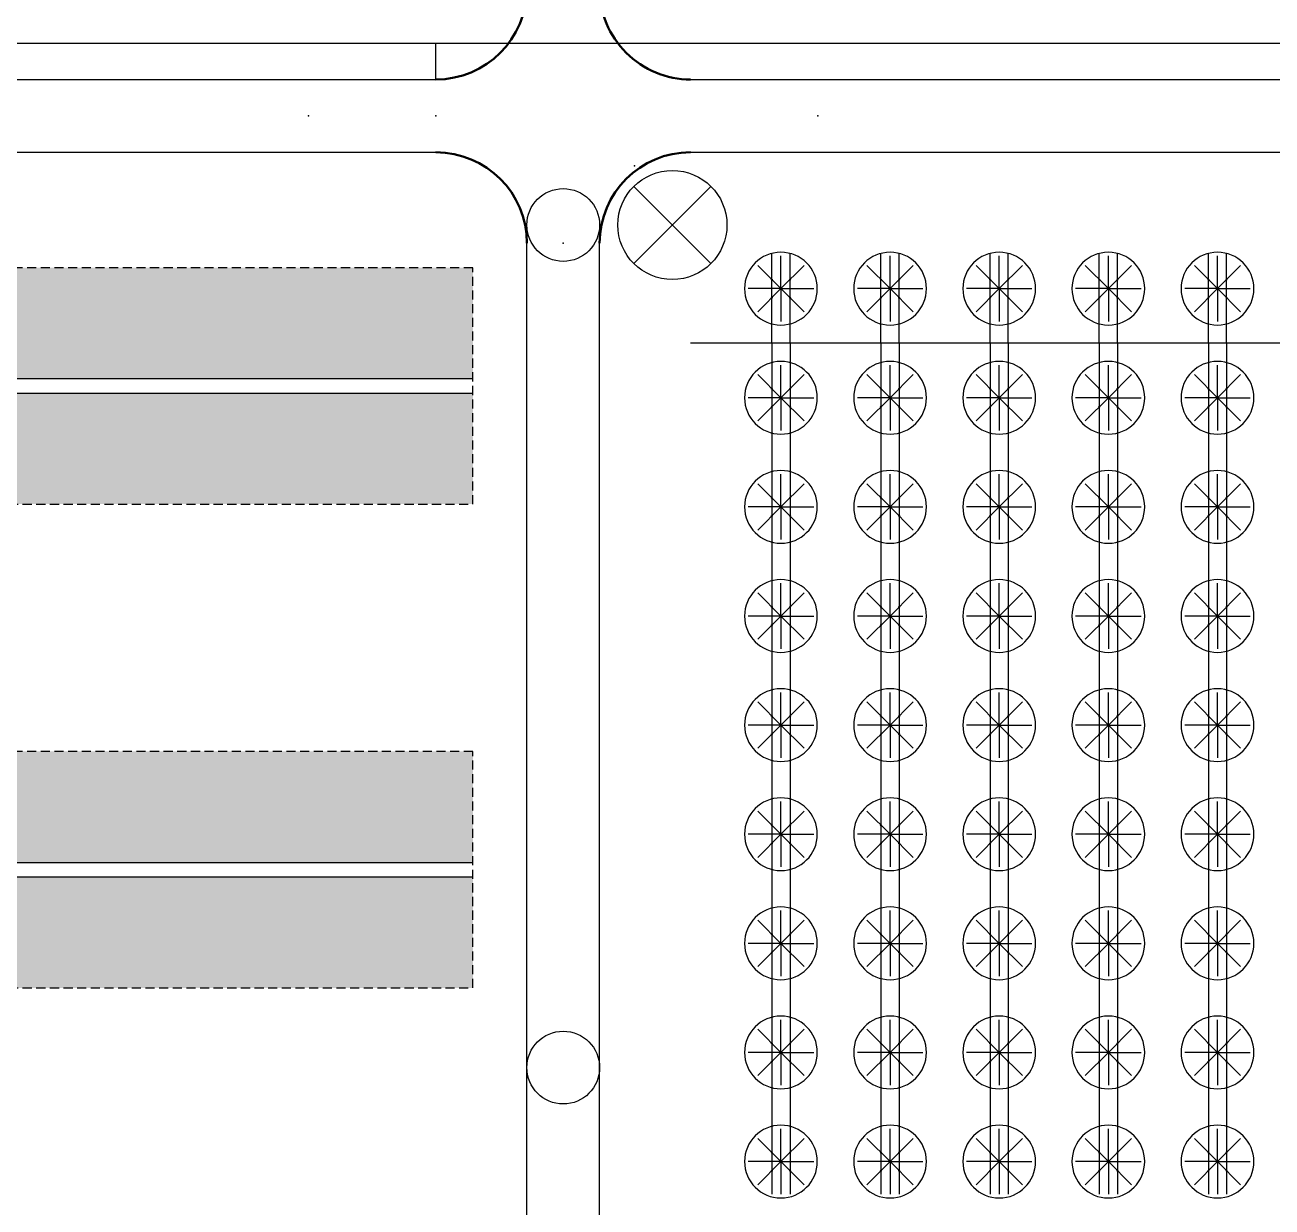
# Model space of a CAD drawing. Header units: metres. Extents: x -1021672 to -1021230, y -2826902 to -2826531.
# Drawn here: x -1021462 to -1021393.5, y -2826768.1 to -2826703.1 of the extents above; entities that cross this region are included whole.
import ezdxf

# ---------------------------------------------------------------- set-up
doc = ezdxf.new("R2010")
doc.units = ezdxf.units.M
doc.linetypes.add('DASHED', pattern=[0.75, 0.5, -0.25])
for name, color, linetype in [('C-BRDG-FOUNDATION', 2, 'Continuous'), ('IRRIG-FITTINGS', 1, 'Continuous'), ('IRRIG-LATERAL', 6, 'Continuous'), ('IRRIG-MAIN', 4, 'Continuous'), ('IRRIG-VALVES', 3, 'Continuous'), ('PUMP-STATION-1', 40, 'Continuous'), ('TREES', 94, 'Continuous'), ('V-CTRL-BMRK', 150, 'Continuous'), ('V-CTRL-NODE-UNKN', 1, 'Continuous'), ('V-NODE-BORE', 1, 'Continuous')]:
    doc.layers.add(name, color=color, linetype=linetype)
pattern_1 = [(0, (1021482.42196, 2826855.96627), (0, 0.1), [0.48, -0.06, 0.12, -0.06, 0.12, -0.06])]

# ---------------------------------------------------------------- blocks, each defined once
blk = doc.blocks.new('*U67')
at = {"color": 2, "lineweight": 50}
for centre, start, end in [((-7000, 7000), 270, 0), ((7000, 7000), 180, 270), ((-7000, -7000), 0, 90), ((7000, -7000), 90, 180)]:
    blk.add_arc(centre, 5000, start, end, dxfattribs=at)
for p in [(0, 14000), (-14000, 0), (14000, 0), (3924, -2743)]:
    blk.add_point(p)
blk = doc.blocks.new('*U74')
for p, q in [((0, 2000), (86000, 2000)), ((0, -2000), (86000, -2000))]:
    blk.add_line(p, q)
blk = doc.blocks.new('*U77')
for p, q in [((0, 2000), (85999.572241, 2000)), ((0, -2000), (85999.572241, -2000))]:
    blk.add_line(p, q)
blk.add_point((85999.572241, 0))
blk = doc.blocks.new('*U80')
for p, q in [((0, 2000), (148970, 2000)), ((0, -2000), (148970, -2000))]:
    blk.add_line(p, q)
blk.add_point((148970, 0))
blk = doc.blocks.new('MANGO_TREE')
at = {"layer": 'TREES'}
for q in [(0, 1.8), (-1.273, 1.273), (1.273, 1.273), (-1.8, 0), (-1.273, -1.273), (1.8, 0), (0, -1.8), (1.273, -1.273)]:
    blk.add_line((0, 0), q, dxfattribs=at)
blk.add_circle((0, 0), 2, dxfattribs=at)
blk = doc.blocks.new('dripper')
at = {"layer": 'PUMP-STATION-1', "true_color": 0x7aafdf}
h = blk.add_hatch(color=143, dxfattribs=at)
h.dxf.hatch_style = 1
h.paths.add_polyline_path([(-1021243.937, -2826723.087), (-1021243.937, -2826723.101), (-1021243.929, -2826723.109), (-1021243.921, -2826723.102)])
h.paths.add_polyline_path([(-1021243.921, -2826723.102), (-1021243.929, -2826723.109), (-1021243.92, -2826723.117), (-1021243.937, -2826723.133), (-1021243.937, -2826723.147), (-1021243.906, -2826723.117)])
h.paths.add_polyline_path([(-1021243.937, -2826723.133), (-1021243.945, -2826723.125), (-1021243.952, -2826723.132), (-1021243.937, -2826723.147)])
h.paths.add_polyline_path([(-1021243.953, -2826723.117), (-1021243.937, -2826723.101), (-1021243.937, -2826723.087), (-1021243.967, -2826723.117), (-1021243.952, -2826723.132), (-1021243.945, -2826723.125)])
at = {"layer": 'PUMP-STATION-1', "true_color": 0x22346e}
h = blk.add_hatch(color=159, dxfattribs=at)
h.dxf.hatch_style = 1
h.paths.add_polyline_path([(-1021243.937, -2826723.101), (-1021243.953, -2826723.117), (-1021243.945, -2826723.125), (-1021243.937, -2826723.117)])
h.paths.add_polyline_path([(-1021243.937, -2826723.101), (-1021243.937, -2826723.117), (-1021243.929, -2826723.109)])
h.paths.add_polyline_path([(-1021243.92, -2826723.117), (-1021243.929, -2826723.109), (-1021243.937, -2826723.117), (-1021243.937, -2826723.133)])
h.paths.add_polyline_path([(-1021243.937, -2826723.117), (-1021243.945, -2826723.125), (-1021243.937, -2826723.133)])
at = {"layer": 'PUMP-STATION-1', "flags": 128}
for points in [[(-1021243.906, -2826723.117), (-1021243.937, -2826723.087), (-1021243.967, -2826723.117), (-1021243.937, -2826723.147)], [(-1021243.92, -2826723.117), (-1021243.937, -2826723.101), (-1021243.953, -2826723.117), (-1021243.937, -2826723.133)]]:
    blk.add_lwpolyline(points, close=True, dxfattribs=at)
blk = doc.blocks.new('*U1105')
at = {"layer": 'PUMP-STATION-1'}
blk.add_blockref('dripper', (1021243.937, 2826723.117), dxfattribs=at)
blk = doc.blocks.new('*U1106')
at = {"layer": 'PUMP-STATION-1', "color": 0, "linetype": 'ByBlock', "lineweight": -2, "transparency": 16777216}
for p, rotation in [((-1021244.937, -2826723.117), 90.00000000000003), ((-1021244.937, -2826724.117), 180), ((-1021243.937, -2826724.117), 270)]:
    blk.add_blockref('*U1105', p, dxfattribs=dict(at, rotation=rotation))
blk.add_blockref('*U1105', (-1021243.937, -2826723.117), dxfattribs=at)
blk = doc.blocks.new('*U1107')
at = {"layer": 'PUMP-STATION-1'}
blk.add_blockref('dripper', (1021243.937, 2826723.117), dxfattribs=at)
blk = doc.blocks.new('*U1108')
at = {"layer": 'PUMP-STATION-1', "color": 0, "linetype": 'ByBlock', "lineweight": -2, "transparency": 16777216}
for p, rotation in [((-1021244.937, -2826723.117), 90.00000000000003), ((-1021244.937, -2826724.117), 180), ((-1021243.937, -2826724.117), 270)]:
    blk.add_blockref('*U1107', p, dxfattribs=dict(at, rotation=rotation))
blk.add_blockref('*U1107', (-1021243.937, -2826723.117), dxfattribs=at)
blk = doc.blocks.new('*U883')
at = {"layer": 'PUMP-STATION-1'}
blk.add_blockref('dripper', (1021243.937, 2826723.117), dxfattribs=at)
blk = doc.blocks.new('*U884')
at = {"layer": 'PUMP-STATION-1', "color": 0, "linetype": 'ByBlock', "lineweight": -2, "transparency": 16777216}
for p, rotation in [((-1021244.937, -2826723.117), 90.00000000000003), ((-1021244.937, -2826724.117), 180), ((-1021243.937, -2826724.117), 270)]:
    blk.add_blockref('*U883', p, dxfattribs=dict(at, rotation=rotation))
blk.add_blockref('*U883', (-1021243.937, -2826723.117), dxfattribs=at)
blk = doc.blocks.new('*U885')
at = {"layer": 'PUMP-STATION-1'}
blk.add_blockref('dripper', (1021243.937, 2826723.117), dxfattribs=at)
blk = doc.blocks.new('*U886')
at = {"layer": 'PUMP-STATION-1', "color": 0, "linetype": 'ByBlock', "lineweight": -2, "transparency": 16777216}
for p, rotation in [((-1021244.937, -2826723.117), 90.00000000000003), ((-1021244.937, -2826724.117), 180), ((-1021243.937, -2826724.117), 270)]:
    blk.add_blockref('*U885', p, dxfattribs=dict(at, rotation=rotation))
blk.add_blockref('*U885', (-1021243.937, -2826723.117), dxfattribs=at)
blk = doc.blocks.new('*U887')
at = {"layer": 'PUMP-STATION-1'}
blk.add_blockref('dripper', (1021243.937, 2826723.117), dxfattribs=at)
blk = doc.blocks.new('*U888')
at = {"layer": 'PUMP-STATION-1', "color": 0, "linetype": 'ByBlock', "lineweight": -2, "transparency": 16777216}
for p, rotation in [((-1021244.937, -2826723.117), 90.00000000000003), ((-1021244.937, -2826724.117), 180), ((-1021243.937, -2826724.117), 270)]:
    blk.add_blockref('*U887', p, dxfattribs=dict(at, rotation=rotation))
blk.add_blockref('*U887', (-1021243.937, -2826723.117), dxfattribs=at)
blk = doc.blocks.new('*U889')
at = {"layer": 'PUMP-STATION-1'}
blk.add_blockref('dripper', (1021243.937, 2826723.117), dxfattribs=at)
blk = doc.blocks.new('*U890')
at = {"layer": 'PUMP-STATION-1', "color": 0, "linetype": 'ByBlock', "lineweight": -2, "transparency": 16777216}
for p, rotation in [((-1021244.937, -2826723.117), 90.00000000000003), ((-1021244.937, -2826724.117), 180), ((-1021243.937, -2826724.117), 270)]:
    blk.add_blockref('*U889', p, dxfattribs=dict(at, rotation=rotation))
blk.add_blockref('*U889', (-1021243.937, -2826723.117), dxfattribs=at)
blk = doc.blocks.new('*U891')
at = {"layer": 'PUMP-STATION-1'}
blk.add_blockref('dripper', (1021243.937, 2826723.117), dxfattribs=at)
blk = doc.blocks.new('*U892')
at = {"layer": 'PUMP-STATION-1', "color": 0, "linetype": 'ByBlock', "lineweight": -2, "transparency": 16777216}
for p, rotation in [((-1021244.937, -2826723.117), 90.00000000000003), ((-1021244.937, -2826724.117), 180), ((-1021243.937, -2826724.117), 270)]:
    blk.add_blockref('*U891', p, dxfattribs=dict(at, rotation=rotation))
blk.add_blockref('*U891', (-1021243.937, -2826723.117), dxfattribs=at)
blk = doc.blocks.new('*U863')
at = {"layer": 'PUMP-STATION-1'}
blk.add_blockref('dripper', (1021243.937, 2826723.117), dxfattribs=at)
blk = doc.blocks.new('*U864')
at = {"layer": 'PUMP-STATION-1', "color": 0, "linetype": 'ByBlock', "lineweight": -2, "transparency": 16777216}
for p, rotation in [((-1021244.937, -2826723.117), 90.00000000000003), ((-1021244.937, -2826724.117), 180), ((-1021243.937, -2826724.117), 270)]:
    blk.add_blockref('*U863', p, dxfattribs=dict(at, rotation=rotation))
blk.add_blockref('*U863', (-1021243.937, -2826723.117), dxfattribs=at)
blk = doc.blocks.new('*U877')
at = {"layer": 'PUMP-STATION-1'}
blk.add_blockref('dripper', (1021243.937, 2826723.117), dxfattribs=at)
blk = doc.blocks.new('*U878')
at = {"layer": 'PUMP-STATION-1', "color": 0, "linetype": 'ByBlock', "lineweight": -2, "transparency": 16777216}
for p, rotation in [((-1021244.937, -2826723.117), 90.00000000000003), ((-1021244.937, -2826724.117), 180), ((-1021243.937, -2826724.117), 270)]:
    blk.add_blockref('*U877', p, dxfattribs=dict(at, rotation=rotation))
blk.add_blockref('*U877', (-1021243.937, -2826723.117), dxfattribs=at)
blk = doc.blocks.new('*U879')
at = {"layer": 'PUMP-STATION-1'}
blk.add_blockref('dripper', (1021243.937, 2826723.117), dxfattribs=at)
blk = doc.blocks.new('*U880')
at = {"layer": 'PUMP-STATION-1', "color": 0, "linetype": 'ByBlock', "lineweight": -2, "transparency": 16777216}
for p, rotation in [((-1021244.937, -2826723.117), 90.00000000000003), ((-1021244.937, -2826724.117), 180), ((-1021243.937, -2826724.117), 270)]:
    blk.add_blockref('*U879', p, dxfattribs=dict(at, rotation=rotation))
blk.add_blockref('*U879', (-1021243.937, -2826723.117), dxfattribs=at)
blk = doc.blocks.new('*U881')
at = {"layer": 'PUMP-STATION-1'}
blk.add_blockref('dripper', (1021243.937, 2826723.117), dxfattribs=at)
blk = doc.blocks.new('*U882')
at = {"layer": 'PUMP-STATION-1', "color": 0, "linetype": 'ByBlock', "lineweight": -2, "transparency": 16777216}
for p, rotation in [((-1021244.937, -2826723.117), 90.00000000000003), ((-1021244.937, -2826724.117), 180), ((-1021243.937, -2826724.117), 270)]:
    blk.add_blockref('*U881', p, dxfattribs=dict(at, rotation=rotation))
blk.add_blockref('*U881', (-1021243.937, -2826723.117), dxfattribs=at)
blk = doc.blocks.new('*U903')
at = {"layer": 'PUMP-STATION-1'}
blk.add_blockref('dripper', (1021243.937, 2826723.117), dxfattribs=at)
blk = doc.blocks.new('*U904')
at = {"layer": 'PUMP-STATION-1', "color": 0, "linetype": 'ByBlock', "lineweight": -2, "transparency": 16777216}
for p, rotation in [((-1021244.937, -2826723.117), 90.00000000000003), ((-1021244.937, -2826724.117), 180), ((-1021243.937, -2826724.117), 270)]:
    blk.add_blockref('*U903', p, dxfattribs=dict(at, rotation=rotation))
blk.add_blockref('*U903', (-1021243.937, -2826723.117), dxfattribs=at)
blk = doc.blocks.new('*U905')
at = {"layer": 'PUMP-STATION-1'}
blk.add_blockref('dripper', (1021243.937, 2826723.117), dxfattribs=at)
blk = doc.blocks.new('*U906')
at = {"layer": 'PUMP-STATION-1', "color": 0, "linetype": 'ByBlock', "lineweight": -2, "transparency": 16777216}
for p, rotation in [((-1021244.937, -2826723.117), 90.00000000000003), ((-1021244.937, -2826724.117), 180), ((-1021243.937, -2826724.117), 270)]:
    blk.add_blockref('*U905', p, dxfattribs=dict(at, rotation=rotation))
blk.add_blockref('*U905', (-1021243.937, -2826723.117), dxfattribs=at)
blk = doc.blocks.new('*U907')
at = {"layer": 'PUMP-STATION-1'}
blk.add_blockref('dripper', (1021243.937, 2826723.117), dxfattribs=at)
blk = doc.blocks.new('*U908')
at = {"layer": 'PUMP-STATION-1', "color": 0, "linetype": 'ByBlock', "lineweight": -2, "transparency": 16777216}
for p, rotation in [((-1021244.937, -2826723.117), 90.00000000000003), ((-1021244.937, -2826724.117), 180), ((-1021243.937, -2826724.117), 270)]:
    blk.add_blockref('*U907', p, dxfattribs=dict(at, rotation=rotation))
blk.add_blockref('*U907', (-1021243.937, -2826723.117), dxfattribs=at)
blk = doc.blocks.new('*U909')
at = {"layer": 'PUMP-STATION-1'}
blk.add_blockref('dripper', (1021243.937, 2826723.117), dxfattribs=at)
blk = doc.blocks.new('*U910')
at = {"layer": 'PUMP-STATION-1', "color": 0, "linetype": 'ByBlock', "lineweight": -2, "transparency": 16777216}
for p, rotation in [((-1021244.937, -2826723.117), 90.00000000000003), ((-1021244.937, -2826724.117), 180), ((-1021243.937, -2826724.117), 270)]:
    blk.add_blockref('*U909', p, dxfattribs=dict(at, rotation=rotation))
blk.add_blockref('*U909', (-1021243.937, -2826723.117), dxfattribs=at)
blk = doc.blocks.new('*U911')
at = {"layer": 'PUMP-STATION-1'}
blk.add_blockref('dripper', (1021243.937, 2826723.117), dxfattribs=at)
blk = doc.blocks.new('*U912')
at = {"layer": 'PUMP-STATION-1', "color": 0, "linetype": 'ByBlock', "lineweight": -2, "transparency": 16777216}
for p, rotation in [((-1021244.937, -2826723.117), 90.00000000000003), ((-1021244.937, -2826724.117), 180), ((-1021243.937, -2826724.117), 270)]:
    blk.add_blockref('*U911', p, dxfattribs=dict(at, rotation=rotation))
blk.add_blockref('*U911', (-1021243.937, -2826723.117), dxfattribs=at)
blk = doc.blocks.new('*U945')
at = {"layer": 'PUMP-STATION-1'}
blk.add_blockref('dripper', (1021243.937, 2826723.117), dxfattribs=at)
blk = doc.blocks.new('*U946')
at = {"layer": 'PUMP-STATION-1', "color": 0, "linetype": 'ByBlock', "lineweight": -2, "transparency": 16777216}
for p, rotation in [((-1021244.937, -2826723.117), 90.00000000000003), ((-1021244.937, -2826724.117), 180), ((-1021243.937, -2826724.117), 270)]:
    blk.add_blockref('*U945', p, dxfattribs=dict(at, rotation=rotation))
blk.add_blockref('*U945', (-1021243.937, -2826723.117), dxfattribs=at)
blk = doc.blocks.new('*U947')
at = {"layer": 'PUMP-STATION-1'}
blk.add_blockref('dripper', (1021243.937, 2826723.117), dxfattribs=at)
blk = doc.blocks.new('*U948')
at = {"layer": 'PUMP-STATION-1', "color": 0, "linetype": 'ByBlock', "lineweight": -2, "transparency": 16777216}
for p, rotation in [((-1021244.937, -2826723.117), 90.00000000000003), ((-1021244.937, -2826724.117), 180), ((-1021243.937, -2826724.117), 270)]:
    blk.add_blockref('*U947', p, dxfattribs=dict(at, rotation=rotation))
blk.add_blockref('*U947', (-1021243.937, -2826723.117), dxfattribs=at)
blk = doc.blocks.new('*U949')
at = {"layer": 'PUMP-STATION-1'}
blk.add_blockref('dripper', (1021243.937, 2826723.117), dxfattribs=at)
blk = doc.blocks.new('*U950')
at = {"layer": 'PUMP-STATION-1', "color": 0, "linetype": 'ByBlock', "lineweight": -2, "transparency": 16777216}
for p, rotation in [((-1021244.937, -2826723.117), 90.00000000000003), ((-1021244.937, -2826724.117), 180), ((-1021243.937, -2826724.117), 270)]:
    blk.add_blockref('*U949', p, dxfattribs=dict(at, rotation=rotation))
blk.add_blockref('*U949', (-1021243.937, -2826723.117), dxfattribs=at)
blk = doc.blocks.new('*U951')
at = {"layer": 'PUMP-STATION-1'}
blk.add_blockref('dripper', (1021243.937, 2826723.117), dxfattribs=at)
blk = doc.blocks.new('*U952')
at = {"layer": 'PUMP-STATION-1', "color": 0, "linetype": 'ByBlock', "lineweight": -2, "transparency": 16777216}
for p, rotation in [((-1021244.937, -2826723.117), 90.00000000000003), ((-1021244.937, -2826724.117), 180), ((-1021243.937, -2826724.117), 270)]:
    blk.add_blockref('*U951', p, dxfattribs=dict(at, rotation=rotation))
blk.add_blockref('*U951', (-1021243.937, -2826723.117), dxfattribs=at)
blk = doc.blocks.new('*U993')
at = {"layer": 'PUMP-STATION-1'}
blk.add_blockref('dripper', (1021243.937, 2826723.117), dxfattribs=at)
blk = doc.blocks.new('*U994')
at = {"layer": 'PUMP-STATION-1', "color": 0, "linetype": 'ByBlock', "lineweight": -2, "transparency": 16777216}
for p, rotation in [((-1021244.937, -2826723.117), 90.00000000000003), ((-1021244.937, -2826724.117), 180), ((-1021243.937, -2826724.117), 270)]:
    blk.add_blockref('*U993', p, dxfattribs=dict(at, rotation=rotation))
blk.add_blockref('*U993', (-1021243.937, -2826723.117), dxfattribs=at)
blk = doc.blocks.new('*U995')
at = {"layer": 'PUMP-STATION-1'}
blk.add_blockref('dripper', (1021243.937, 2826723.117), dxfattribs=at)
blk = doc.blocks.new('*U996')
at = {"layer": 'PUMP-STATION-1', "color": 0, "linetype": 'ByBlock', "lineweight": -2, "transparency": 16777216}
for p, rotation in [((-1021244.937, -2826723.117), 90.00000000000003), ((-1021244.937, -2826724.117), 180), ((-1021243.937, -2826724.117), 270)]:
    blk.add_blockref('*U995', p, dxfattribs=dict(at, rotation=rotation))
blk.add_blockref('*U995', (-1021243.937, -2826723.117), dxfattribs=at)
blk = doc.blocks.new('*U997')
at = {"layer": 'PUMP-STATION-1'}
blk.add_blockref('dripper', (1021243.937, 2826723.117), dxfattribs=at)
blk = doc.blocks.new('*U998')
at = {"layer": 'PUMP-STATION-1', "color": 0, "linetype": 'ByBlock', "lineweight": -2, "transparency": 16777216}
for p, rotation in [((-1021244.937, -2826723.117), 90.00000000000003), ((-1021244.937, -2826724.117), 180), ((-1021243.937, -2826724.117), 270)]:
    blk.add_blockref('*U997', p, dxfattribs=dict(at, rotation=rotation))
blk.add_blockref('*U997', (-1021243.937, -2826723.117), dxfattribs=at)
blk = doc.blocks.new('*U999')
at = {"layer": 'PUMP-STATION-1'}
blk.add_blockref('dripper', (1021243.937, 2826723.117), dxfattribs=at)
blk = doc.blocks.new('*U1000')
at = {"layer": 'PUMP-STATION-1', "color": 0, "linetype": 'ByBlock', "lineweight": -2, "transparency": 16777216}
for p, rotation in [((-1021244.937, -2826723.117), 90.00000000000003), ((-1021244.937, -2826724.117), 180), ((-1021243.937, -2826724.117), 270)]:
    blk.add_blockref('*U999', p, dxfattribs=dict(at, rotation=rotation))
blk.add_blockref('*U999', (-1021243.937, -2826723.117), dxfattribs=at)
blk = doc.blocks.new('*U983')
at = {"layer": 'PUMP-STATION-1'}
blk.add_blockref('dripper', (1021243.937, 2826723.117), dxfattribs=at)
blk = doc.blocks.new('*U984')
at = {"layer": 'PUMP-STATION-1', "color": 0, "linetype": 'ByBlock', "lineweight": -2, "transparency": 16777216}
for p, rotation in [((-1021244.937, -2826723.117), 90.00000000000003), ((-1021244.937, -2826724.117), 180), ((-1021243.937, -2826724.117), 270)]:
    blk.add_blockref('*U983', p, dxfattribs=dict(at, rotation=rotation))
blk.add_blockref('*U983', (-1021243.937, -2826723.117), dxfattribs=at)
blk = doc.blocks.new('*U985')
at = {"layer": 'PUMP-STATION-1'}
blk.add_blockref('dripper', (1021243.937, 2826723.117), dxfattribs=at)
blk = doc.blocks.new('*U986')
at = {"layer": 'PUMP-STATION-1', "color": 0, "linetype": 'ByBlock', "lineweight": -2, "transparency": 16777216}
for p, rotation in [((-1021244.937, -2826723.117), 90.00000000000003), ((-1021244.937, -2826724.117), 180), ((-1021243.937, -2826724.117), 270)]:
    blk.add_blockref('*U985', p, dxfattribs=dict(at, rotation=rotation))
blk.add_blockref('*U985', (-1021243.937, -2826723.117), dxfattribs=at)
blk = doc.blocks.new('*U987')
at = {"layer": 'PUMP-STATION-1'}
blk.add_blockref('dripper', (1021243.937, 2826723.117), dxfattribs=at)
blk = doc.blocks.new('*U988')
at = {"layer": 'PUMP-STATION-1', "color": 0, "linetype": 'ByBlock', "lineweight": -2, "transparency": 16777216}
for p, rotation in [((-1021244.937, -2826723.117), 90.00000000000003), ((-1021244.937, -2826724.117), 180), ((-1021243.937, -2826724.117), 270)]:
    blk.add_blockref('*U987', p, dxfattribs=dict(at, rotation=rotation))
blk.add_blockref('*U987', (-1021243.937, -2826723.117), dxfattribs=at)
blk = doc.blocks.new('*U989')
at = {"layer": 'PUMP-STATION-1'}
blk.add_blockref('dripper', (1021243.937, 2826723.117), dxfattribs=at)
blk = doc.blocks.new('*U990')
at = {"layer": 'PUMP-STATION-1', "color": 0, "linetype": 'ByBlock', "lineweight": -2, "transparency": 16777216}
for p, rotation in [((-1021244.937, -2826723.117), 90.00000000000003), ((-1021244.937, -2826724.117), 180), ((-1021243.937, -2826724.117), 270)]:
    blk.add_blockref('*U989', p, dxfattribs=dict(at, rotation=rotation))
blk.add_blockref('*U989', (-1021243.937, -2826723.117), dxfattribs=at)
blk = doc.blocks.new('*U991')
at = {"layer": 'PUMP-STATION-1'}
blk.add_blockref('dripper', (1021243.937, 2826723.117), dxfattribs=at)
blk = doc.blocks.new('*U992')
at = {"layer": 'PUMP-STATION-1', "color": 0, "linetype": 'ByBlock', "lineweight": -2, "transparency": 16777216}
for p, rotation in [((-1021244.937, -2826723.117), 90.00000000000003), ((-1021244.937, -2826724.117), 180), ((-1021243.937, -2826724.117), 270)]:
    blk.add_blockref('*U991', p, dxfattribs=dict(at, rotation=rotation))
blk.add_blockref('*U991', (-1021243.937, -2826723.117), dxfattribs=at)
blk = doc.blocks.new('*U1043')
at = {"layer": 'PUMP-STATION-1'}
blk.add_blockref('dripper', (1021243.937, 2826723.117), dxfattribs=at)
blk = doc.blocks.new('*U1044')
at = {"layer": 'PUMP-STATION-1', "color": 0, "linetype": 'ByBlock', "lineweight": -2, "transparency": 16777216}
for p, rotation in [((-1021244.937, -2826723.117), 90.00000000000003), ((-1021244.937, -2826724.117), 180), ((-1021243.937, -2826724.117), 270)]:
    blk.add_blockref('*U1043', p, dxfattribs=dict(at, rotation=rotation))
blk.add_blockref('*U1043', (-1021243.937, -2826723.117), dxfattribs=at)
blk = doc.blocks.new('*U1045')
at = {"layer": 'PUMP-STATION-1'}
blk.add_blockref('dripper', (1021243.937, 2826723.117), dxfattribs=at)
blk = doc.blocks.new('*U1046')
at = {"layer": 'PUMP-STATION-1', "color": 0, "linetype": 'ByBlock', "lineweight": -2, "transparency": 16777216}
for p, rotation in [((-1021244.937, -2826723.117), 90.00000000000003), ((-1021244.937, -2826724.117), 180), ((-1021243.937, -2826724.117), 270)]:
    blk.add_blockref('*U1045', p, dxfattribs=dict(at, rotation=rotation))
blk.add_blockref('*U1045', (-1021243.937, -2826723.117), dxfattribs=at)
blk = doc.blocks.new('*U1047')
at = {"layer": 'PUMP-STATION-1'}
blk.add_blockref('dripper', (1021243.937, 2826723.117), dxfattribs=at)
blk = doc.blocks.new('*U1048')
at = {"layer": 'PUMP-STATION-1', "color": 0, "linetype": 'ByBlock', "lineweight": -2, "transparency": 16777216}
for p, rotation in [((-1021244.937, -2826723.117), 90.00000000000003), ((-1021244.937, -2826724.117), 180), ((-1021243.937, -2826724.117), 270)]:
    blk.add_blockref('*U1047', p, dxfattribs=dict(at, rotation=rotation))
blk.add_blockref('*U1047', (-1021243.937, -2826723.117), dxfattribs=at)
blk = doc.blocks.new('*U1021')
at = {"layer": 'PUMP-STATION-1'}
blk.add_blockref('dripper', (1021243.937, 2826723.117), dxfattribs=at)
blk = doc.blocks.new('*U1022')
at = {"layer": 'PUMP-STATION-1', "color": 0, "linetype": 'ByBlock', "lineweight": -2, "transparency": 16777216}
for p, rotation in [((-1021244.937, -2826723.117), 90.00000000000003), ((-1021244.937, -2826724.117), 180), ((-1021243.937, -2826724.117), 270)]:
    blk.add_blockref('*U1021', p, dxfattribs=dict(at, rotation=rotation))
blk.add_blockref('*U1021', (-1021243.937, -2826723.117), dxfattribs=at)
blk = doc.blocks.new('*U823')
at = {"layer": 'PUMP-STATION-1'}
blk.add_blockref('dripper', (1021243.937, 2826723.117), dxfattribs=at)
blk = doc.blocks.new('*U824')
at = {"layer": 'PUMP-STATION-1', "color": 0, "linetype": 'ByBlock', "lineweight": -2, "transparency": 16777216}
for p, rotation in [((-1021244.937, -2826723.117), 90.00000000000003), ((-1021244.937, -2826724.117), 180), ((-1021243.937, -2826724.117), 270)]:
    blk.add_blockref('*U823', p, dxfattribs=dict(at, rotation=rotation))
blk.add_blockref('*U823', (-1021243.937, -2826723.117), dxfattribs=at)
blk = doc.blocks.new('*U825')
at = {"layer": 'PUMP-STATION-1'}
blk.add_blockref('dripper', (1021243.937, 2826723.117), dxfattribs=at)
blk = doc.blocks.new('*U826')
at = {"layer": 'PUMP-STATION-1', "color": 0, "linetype": 'ByBlock', "lineweight": -2, "transparency": 16777216}
for p, rotation in [((-1021244.937, -2826723.117), 90.00000000000003), ((-1021244.937, -2826724.117), 180), ((-1021243.937, -2826724.117), 270)]:
    blk.add_blockref('*U825', p, dxfattribs=dict(at, rotation=rotation))
blk.add_blockref('*U825', (-1021243.937, -2826723.117), dxfattribs=at)
blk = doc.blocks.new('*U827')
at = {"layer": 'PUMP-STATION-1'}
blk.add_blockref('dripper', (1021243.937, 2826723.117), dxfattribs=at)
blk = doc.blocks.new('*U828')
at = {"layer": 'PUMP-STATION-1', "color": 0, "linetype": 'ByBlock', "lineweight": -2, "transparency": 16777216}
for p, rotation in [((-1021244.937, -2826723.117), 90.00000000000003), ((-1021244.937, -2826724.117), 180), ((-1021243.937, -2826724.117), 270)]:
    blk.add_blockref('*U827', p, dxfattribs=dict(at, rotation=rotation))
blk.add_blockref('*U827', (-1021243.937, -2826723.117), dxfattribs=at)
blk = doc.blocks.new('*U829')
at = {"layer": 'PUMP-STATION-1'}
blk.add_blockref('dripper', (1021243.937, 2826723.117), dxfattribs=at)
blk = doc.blocks.new('*U830')
at = {"layer": 'PUMP-STATION-1', "color": 0, "linetype": 'ByBlock', "lineweight": -2, "transparency": 16777216}
for p, rotation in [((-1021244.937, -2826723.117), 90.00000000000003), ((-1021244.937, -2826724.117), 180), ((-1021243.937, -2826724.117), 270)]:
    blk.add_blockref('*U829', p, dxfattribs=dict(at, rotation=rotation))
blk.add_blockref('*U829', (-1021243.937, -2826723.117), dxfattribs=at)
blk = doc.blocks.new('*U831')
at = {"layer": 'PUMP-STATION-1'}
blk.add_blockref('dripper', (1021243.937, 2826723.117), dxfattribs=at)
blk = doc.blocks.new('*U832')
at = {"layer": 'PUMP-STATION-1', "color": 0, "linetype": 'ByBlock', "lineweight": -2, "transparency": 16777216}
for p, rotation in [((-1021244.937, -2826723.117), 90.00000000000003), ((-1021244.937, -2826724.117), 180), ((-1021243.937, -2826724.117), 270)]:
    blk.add_blockref('*U831', p, dxfattribs=dict(at, rotation=rotation))
blk.add_blockref('*U831', (-1021243.937, -2826723.117), dxfattribs=at)
blk = doc.blocks.new('*U1083')
at = {"layer": 'PUMP-STATION-1'}
blk.add_blockref('dripper', (1021243.937, 2826723.117), dxfattribs=at)
blk = doc.blocks.new('*U1084')
at = {"layer": 'PUMP-STATION-1', "color": 0, "linetype": 'ByBlock', "lineweight": -2, "transparency": 16777216}
for p, rotation in [((-1021244.937, -2826723.117), 90.00000000000003), ((-1021244.937, -2826724.117), 180), ((-1021243.937, -2826724.117), 270)]:
    blk.add_blockref('*U1083', p, dxfattribs=dict(at, rotation=rotation))
blk.add_blockref('*U1083', (-1021243.937, -2826723.117), dxfattribs=at)
blk = doc.blocks.new('*U1085')
at = {"layer": 'PUMP-STATION-1'}
blk.add_blockref('dripper', (1021243.937, 2826723.117), dxfattribs=at)
blk = doc.blocks.new('*U1086')
at = {"layer": 'PUMP-STATION-1', "color": 0, "linetype": 'ByBlock', "lineweight": -2, "transparency": 16777216}
for p, rotation in [((-1021244.937, -2826723.117), 90.00000000000003), ((-1021244.937, -2826724.117), 180), ((-1021243.937, -2826724.117), 270)]:
    blk.add_blockref('*U1085', p, dxfattribs=dict(at, rotation=rotation))
blk.add_blockref('*U1085', (-1021243.937, -2826723.117), dxfattribs=at)
blk = doc.blocks.new('*U1185')
at = {"layer": 'PUMP-STATION-1'}
blk.add_blockref('dripper', (1021243.937, 2826723.117), dxfattribs=at)
blk = doc.blocks.new('*U1186')
at = {"layer": 'PUMP-STATION-1', "color": 0, "linetype": 'ByBlock', "lineweight": -2, "transparency": 16777216}
for p, rotation in [((-1021244.937, -2826723.117), 90.00000000000003), ((-1021244.937, -2826724.117), 180), ((-1021243.937, -2826724.117), 270)]:
    blk.add_blockref('*U1185', p, dxfattribs=dict(at, rotation=rotation))
blk.add_blockref('*U1185', (-1021243.937, -2826723.117), dxfattribs=at)
blk = doc.blocks.new('*U693')
at = {"layer": 'PUMP-STATION-1', "xscale": -1, "rotation": 180}
blk.add_blockref('*U1186', (1021244.437, -2826723.617), dxfattribs=at)
blk = doc.blocks.new('*U694')
at = {"layer": 'PUMP-STATION-1', "color": 0, "linetype": 'ByBlock', "lineweight": -2, "transparency": 16777216}
for p in [(-78, 0), (-72, 0), (-66, 0), (-60, 0), (-54, 0)]:
    blk.add_blockref('*U693', p, dxfattribs=at)
blk = doc.blocks.new('*U1103')
at = {"layer": 'V-CTRL-BMRK'}
for p, q in [((-0.5, -2.448), (-0.5, 2.448)), ((0.5, -2.448), (0.5, 2.448))]:
    blk.add_line(p, q, dxfattribs=at)
blk = doc.blocks.new('*U1104')
at = {"layer": 'PUMP-STATION-1', "color": 0, "linetype": 'ByBlock', "lineweight": -2, "transparency": 16777216}
for p in [(-78, 0), (-72, 0), (-66, 0), (-60, 0), (-54, 0)]:
    blk.add_blockref('*U1103', p, dxfattribs=at)
blk = doc.blocks.new('B2')
at = {"layer": 'IRRIG-LATERAL'}
blk.add_line((-1021329.419, -2826720.617), (-1021425.437, -2826720.617), dxfattribs=at)
at = {"layer": 'V-CTRL-BMRK'}
for p, q in [((-1021420.969, -2826720.617), (-1021420.969, -2826767.417)), ((-1021419.969, -2826720.617), (-1021419.969, -2826767.417)), ((-1021414.969, -2826720.617), (-1021414.969, -2826767.417)), ((-1021413.969, -2826720.617), (-1021413.969, -2826767.417)), ((-1021408.969, -2826720.617), (-1021408.969, -2826767.417)), ((-1021407.969, -2826720.617), (-1021407.969, -2826767.417)), ((-1021402.969, -2826720.617), (-1021402.969, -2826767.417)), ((-1021401.969, -2826720.617), (-1021401.969, -2826767.417)), ((-1021396.969, -2826720.617), (-1021396.969, -2826767.417)), ((-1021395.969, -2826720.617), (-1021395.969, -2826767.417))]:
    blk.add_line(p, q, dxfattribs=at)
at = {"xscale": -1}
for p in [(-1021420.469, -2826717.617), (-1021414.469, -2826717.617), (-1021408.469, -2826717.617), (-1021402.469, -2826717.617), (-1021396.469, -2826717.617), (-1021420.469, -2826723.617), (-1021414.469, -2826723.617), (-1021408.469, -2826723.617), (-1021402.469, -2826723.617), (-1021396.469, -2826723.617), (-1021420.469, -2826729.617), (-1021414.469, -2826729.617), (-1021408.469, -2826729.617), (-1021402.469, -2826729.617), (-1021396.469, -2826729.617), (-1021420.469, -2826735.617), (-1021414.469, -2826735.617), (-1021408.469, -2826735.617), (-1021402.469, -2826735.617), (-1021396.469, -2826735.617), (-1021420.469, -2826741.617), (-1021414.469, -2826741.617), (-1021408.469, -2826741.617), (-1021402.469, -2826741.617), (-1021396.469, -2826741.617), (-1021420.469, -2826747.617), (-1021414.469, -2826747.617), (-1021408.469, -2826747.617), (-1021402.469, -2826747.617), (-1021396.469, -2826747.617), (-1021420.469, -2826753.617), (-1021414.469, -2826753.617), (-1021408.469, -2826753.617), (-1021402.469, -2826753.617), (-1021396.469, -2826753.617), (-1021420.469, -2826759.617), (-1021414.469, -2826759.617), (-1021408.469, -2826759.617), (-1021402.469, -2826759.617), (-1021396.469, -2826759.617), (-1021420.469, -2826765.617), (-1021414.469, -2826765.617), (-1021408.469, -2826765.617), (-1021402.469, -2826765.617), (-1021396.469, -2826765.617)]:
    blk.add_blockref('MANGO_TREE', p, dxfattribs=at)
at = {"layer": 'PUMP-STATION-1'}
for name, p in [('*U1104', (-1021342.469, -2826718.129)), ('*U694', (-1021342.469, -2826717.617))]:
    blk.add_blockref(name, p, dxfattribs=at)
at = {"layer": 'PUMP-STATION-1', "xscale": -1}
for name, p in [('*U1106', (-2042664.906, 0)), ('*U878', (-2042658.906, 0)), ('*U946', (-2042652.906, 0)), ('*U984', (-2042646.906, 0)), ('*U1022', (-2042640.906, 0)), ('*U1108', (-2042664.906, -6)), ('*U880', (-2042658.906, -6)), ('*U948', (-2042652.906, -6)), ('*U986', (-2042646.906, -6)), ('*U824', (-2042640.906, -6)), ('*U884', (-2042664.906, -12)), ('*U882', (-2042658.906, -12)), ('*U950', (-2042652.906, -12)), ('*U988', (-2042646.906, -12)), ('*U826', (-2042640.906, -12)), ('*U886', (-2042664.906, -18)), ('*U904', (-2042658.906, -18)), ('*U952', (-2042652.906, -18)), ('*U990', (-2042646.906, -18)), ('*U828', (-2042640.906, -18)), ('*U888', (-2042664.906, -24)), ('*U906', (-2042658.906, -24)), ('*U994', (-2042652.906, -24)), ('*U992', (-2042646.906, -24)), ('*U830', (-2042640.906, -24)), ('*U890', (-2042664.906, -30)), ('*U908', (-2042658.906, -30)), ('*U996', (-2042652.906, -30)), ('*U1044', (-2042646.906, -30)), ('*U832', (-2042640.906, -30)), ('*U892', (-2042664.906, -36)), ('*U910', (-2042658.906, -36)), ('*U998', (-2042652.906, -36)), ('*U1046', (-2042646.906, -36)), ('*U1084', (-2042640.906, -36)), ('*U864', (-2042664.906, -42)), ('*U912', (-2042658.906, -42)), ('*U1000', (-2042652.906, -42)), ('*U1048', (-2042646.906, -42)), ('*U1086', (-2042640.906, -42))]:
    blk.add_blockref(name, p, dxfattribs=at)
blk = doc.blocks.new('*U1187')
at = {"layer": 'V-CTRL-NODE-UNKN', "linetype": 'DASHED', "true_color": 0x939598}
h = blk.add_hatch(dxfattribs=at)
h.set_pattern_fill('ACAD_ISO09W100', color=252, scale=0.02)
h.set_pattern_definition(pattern_1)
h.paths.add_polyline_path([(3.016, 6.5), (3.016, 0.4), (45.016, 0.4), (45.016, 6.5)])
h = blk.add_hatch(dxfattribs=at)
h.set_pattern_fill('ACAD_ISO09W100', color=252, scale=0.02)
h.set_pattern_definition(pattern_1)
h.paths.add_polyline_path([(3.016, -0.4), (3.016, -6.5), (45.016, -6.5), (45.016, -0.4)])
at = {"layer": 'V-CTRL-NODE-UNKN', "linetype": 'DASHED'}
blk.add_lwpolyline([(45.016, 6.5), (3.016, 6.5), (3.016, -6.5), (45.016, -6.5)], close=True, dxfattribs=at)
at = {"layer": 'V-NODE-BORE', "color": 21, "linetype": 'Continuous', "true_color": 0xffa8a8}
for p, q in [((3.016, 0.4), (45.016, 0.4)), ((3.016, -0.4), (45.016, -0.4))]:
    blk.add_line(p, q, dxfattribs=at)
blk = doc.blocks.new('*U1188')
at = {"layer": 'V-CTRL-NODE-UNKN', "color": 0, "linetype": 'ByBlock', "lineweight": -2, "transparency": 16777216}
for p in [(0, 133), (0, 106.4)]:
    blk.add_blockref('*U1187', p, dxfattribs=at)

msp = doc.modelspace()

# ---------------------------------------------------------------- linework, layer by layer
at = {"layer": 'IRRIG-FITTINGS'}
for centre in [(-1021432.437, -2826714.116), (-1021432.437, -2826760.449)]:
    msp.add_circle(centre, 2, dxfattribs=at)
at = {"layer": 'IRRIG-MAIN'}
msp.add_line((-1021626.437, -2826704.117), (-1021328.419, -2826704.117), dxfattribs=at)
at = {"layer": 'IRRIG-VALVES'}
for p, q in [((-1021428.537, -2826716.216), (-1021424.337, -2826712.016)), ((-1021428.537, -2826712.016), (-1021424.337, -2826716.216))]:
    msp.add_line(p, q, dxfattribs=at)
msp.add_circle((-1021426.437, -2826714.116), 3, dxfattribs=at)
at = {"layer": 'PUMP-STATION-1'}
msp.add_line((-1021439.437, -2826706.117), (-1021439.437, -2826704.117), dxfattribs=at)

# ---------------------------------------------------------------- block references
at = {"color": 2, "lineweight": 50, "xscale": 0.001, "yscale": 0.001, "zscale": 0.001, "rotation": 0.0083096793869397}
msp.add_blockref('*U67', (-1021432.437, -2826708.116), dxfattribs=at)
at = {"layer": 'C-BRDG-FOUNDATION', "color": 2, "lineweight": 50, "xscale": 0.001, "yscale": 0.001, "zscale": 0.001}
for name, p in [('*U77', (-1021525.437, -2826708.117)), ('*U74', (-1021425.437, -2826708.117))]:
    msp.add_blockref(name, p, dxfattribs=at)
at = {"layer": 'C-BRDG-FOUNDATION', "color": 2, "lineweight": 50, "xscale": 0.001, "yscale": 0.001, "zscale": 0.001, "rotation": 90.00000000000003}
msp.add_blockref('*U80', (-1021432.438, -2826864.085), dxfattribs=at)
at = {"layer": 'PUMP-STATION-1'}
msp.add_blockref('B2', (0, 0), dxfattribs=at)
at = {"layer": 'V-CTRL-NODE-UNKN', "linetype": 'DASHED'}
msp.add_blockref('*U1188', (-1021482.422, -2826855.966), dxfattribs=at)

doc.saveas('drawing.dxf')
